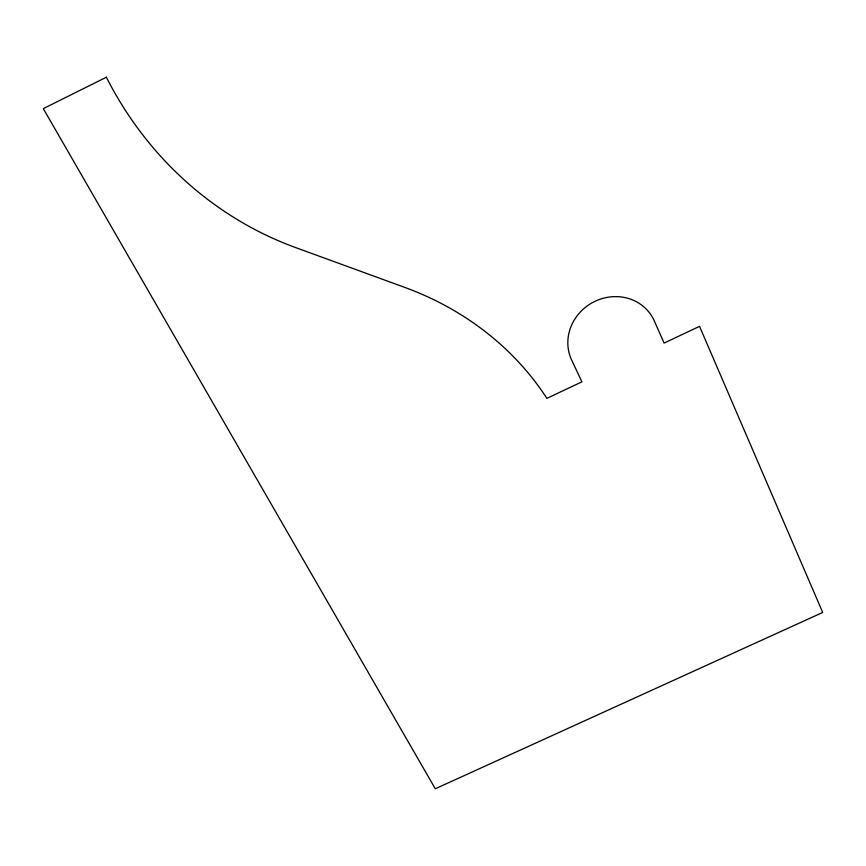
<?xml version="1.0" encoding="UTF-8"?>
<svg xmlns="http://www.w3.org/2000/svg" width="866" height="866" viewBox="0 0 866 866"><rect width="100%" height="100%" fill="white"/><g stroke="black" fill="none" stroke-linecap="round" stroke-linejoin="round"><path stroke-width="1.3" d="M106.377 77.215L43.3 108.629L435.295 788.785L822.7 612.446L699.533 326.363L664.103 343.066L654.295 320.896A45.746 42.564 -30.5 0 0 595.104 301.271A45.746 42.564 -30.5 0 0 571.636 359.996L581.909 381.841L546.879 398.36A292.621 263.827 -1.2 0 0 404.725 287.382L295.62 247.579A352.559 335.64 83.4 0 1 106.377 77.215"/></g></svg>
